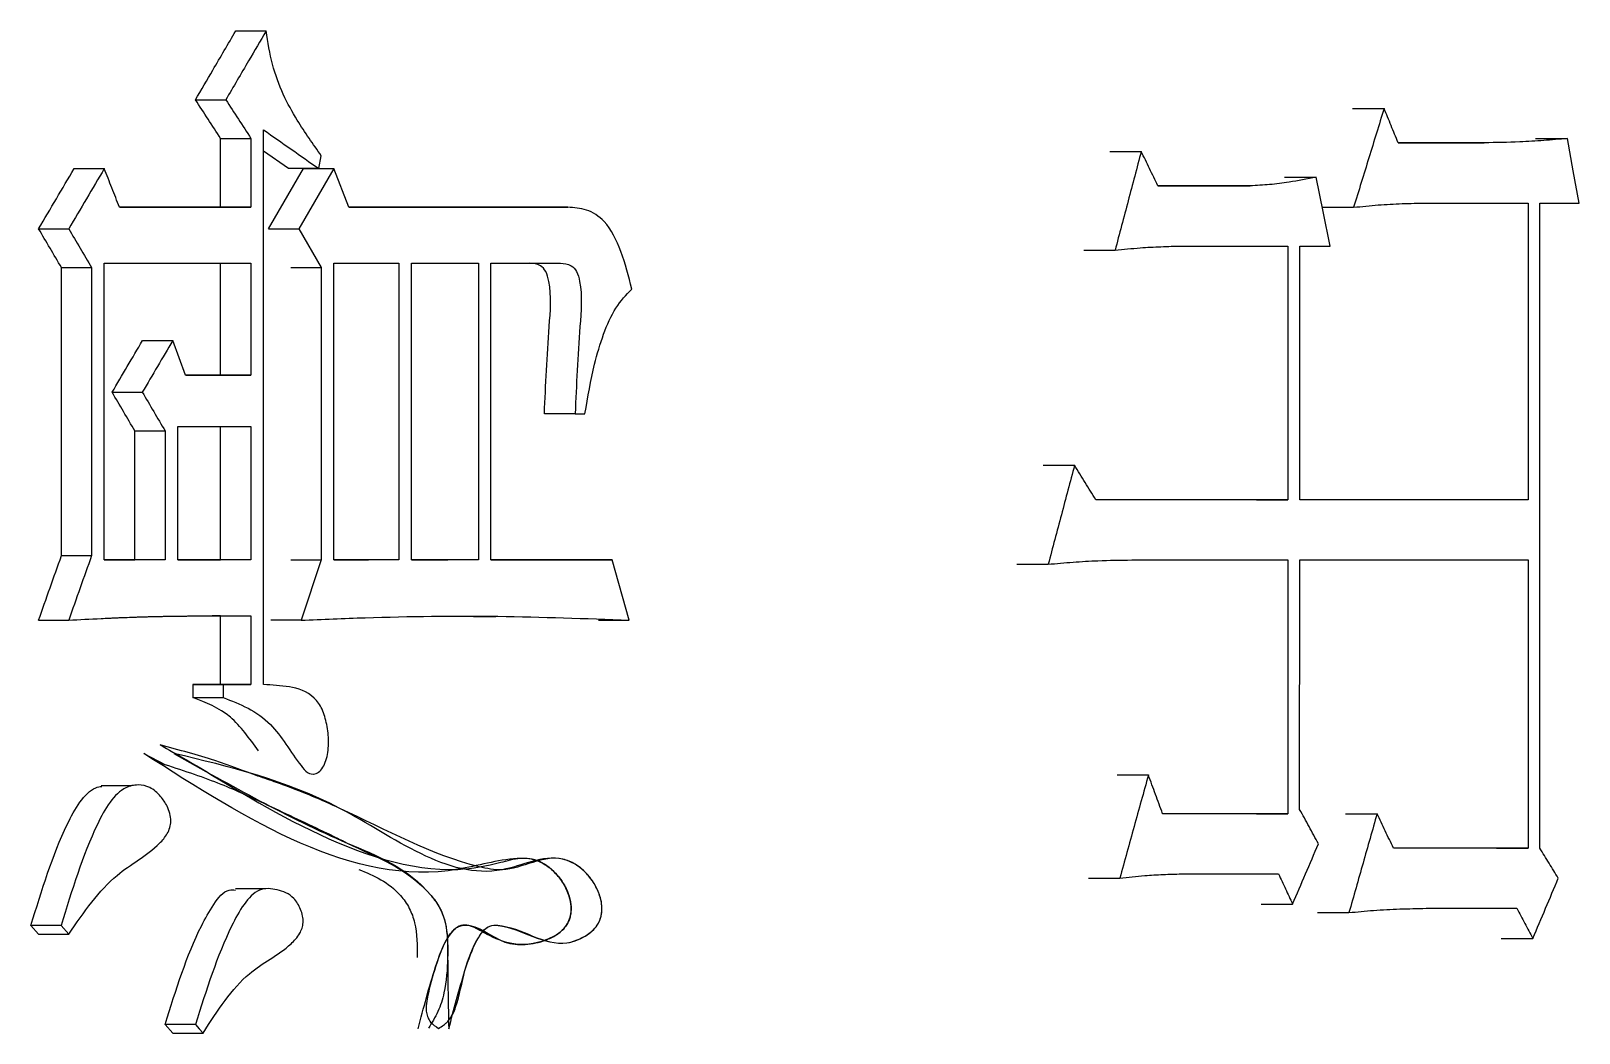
# Model space of a CAD drawing. Header units: millimetres. Extents: x 2404 to 4548, y 1024 to 2541.
# Drawn here: x 3328.425 to 3332.318, y 1245.486 to 1248.007 of the extents above; entities that cross this region are included whole.
import ezdxf

# ---------------------------------------------------------------- set-up
doc = ezdxf.new("R2010")
doc.units = ezdxf.units.MM

msp = doc.modelspace()

# ---------------------------------------------------------------- linework, layer by layer
at = {"color": 7, "linetype": 'Continuous', "lineweight": 25}
for p, q in [((3328.9395, 1248.0067), (3329.0159, 1248.0067)), ((3328.8383, 1247.8336), (3328.9145, 1247.8336)), ((3331.7481, 1247.812), (3331.8276, 1247.812)), ((3329.0095, 1246.3625), (3329.0095, 1247.7579)), ((3328.9016, 1247.7363), (3328.9778, 1247.7363)), ((3328.9016, 1247.5632), (3328.9016, 1247.7363)), ((3328.9778, 1247.7363), (3328.9778, 1247.5632)), ((3332.0795, 1247.7255), (3331.8629, 1247.7255)), ((3331.8629, 1247.7255), (3331.9992, 1247.7255)), ((3331.9997, 1247.7255), (3332.0795, 1247.7255)), ((3332.2088, 1247.7363), (3332.2889, 1247.7363)), ((3329.072, 1247.6605), (3329.0095, 1247.7044)), ((3329.1485, 1247.6605), (3329.1548, 1247.693)), ((3331.1381, 1247.7038), (3331.2169, 1247.7038)), ((3328.5332, 1247.6605), (3328.6089, 1247.6605)), ((3329.0216, 1247.5091), (3329.1098, 1247.6605)), ((3329.1485, 1247.6605), (3329.072, 1247.6605)), ((3329.1863, 1247.6605), (3329.098, 1247.5091)), ((3329.1098, 1247.6605), (3329.1863, 1247.6605)), ((3329.2241, 1247.5632), (3329.1863, 1247.6605)), ((3331.5774, 1247.6389), (3331.6567, 1247.6389)), ((3331.4909, 1247.6173), (3331.2587, 1247.6173)), ((3331.2587, 1247.6173), (3331.4114, 1247.6173)), ((3331.4118, 1247.6173), (3331.4909, 1247.6173)), ((3328.9778, 1247.5632), (3328.6472, 1247.5632)), ((3328.6472, 1247.5632), (3328.9016, 1247.5632)), ((3328.9016, 1247.5632), (3328.9778, 1247.5632)), ((3329.7744, 1247.5632), (3329.2241, 1247.5632)), ((3329.2241, 1247.5632), (3329.6971, 1247.5632)), ((3329.6973, 1247.5632), (3329.7744, 1247.5632)), ((3331.6722, 1247.5632), (3331.7511, 1247.5632)), ((3331.9333, 1247.574), (3332.1902, 1247.574)), ((3332.1902, 1247.574), (3332.1902, 1246.8276)), ((3332.2193, 1247.574), (3332.3179, 1247.574)), ((3328.4437, 1247.5091), (3328.5194, 1247.5091)), ((3329.0216, 1247.5091), (3329.098, 1247.5091)), ((3329.098, 1247.5091), (3329.1548, 1247.4117)), ((3331.0723, 1247.455), (3331.151, 1247.455)), ((3331.3184, 1247.4658), (3331.5858, 1247.4658)), ((3331.5858, 1247.4658), (3331.5858, 1246.8276)), ((3331.6154, 1247.4658), (3331.6922, 1247.4658)), ((3331.6154, 1246.8276), (3331.6154, 1247.4658)), ((3328.5012, 1247.4117), (3328.577, 1247.4117)), ((3328.5012, 1246.687), (3328.5012, 1247.4117)), ((3328.577, 1247.4117), (3328.577, 1246.687)), ((3328.6089, 1247.4225), (3328.9778, 1247.4226)), ((3328.6089, 1246.6762), (3328.6089, 1247.4225)), ((3328.9016, 1247.1413), (3328.9016, 1247.4226)), ((3328.9778, 1247.4226), (3328.9778, 1247.1413)), ((3329.0783, 1247.4117), (3329.1548, 1247.4117)), ((3329.1548, 1247.4117), (3329.1548, 1246.6762)), ((3329.1863, 1246.6762), (3329.1863, 1247.4226)), ((3329.1863, 1247.4226), (3329.3498, 1247.4226)), ((3329.3498, 1247.4226), (3329.3498, 1246.6762)), ((3329.3812, 1246.6762), (3329.3812, 1247.4226)), ((3329.3812, 1247.4226), (3329.5502, 1247.4226)), ((3329.5502, 1247.4226), (3329.5502, 1246.6762)), ((3329.5814, 1247.4226), (3329.7558, 1247.4226)), ((3329.5814, 1246.6762), (3329.5814, 1247.4226)), ((3329.6788, 1247.4226), (3329.7561, 1247.4226)), ((3328.7051, 1247.2278), (3328.7811, 1247.2278)), ((3328.9778, 1247.1413), (3328.8129, 1247.1413)), ((3328.8129, 1247.1413), (3328.9016, 1247.1413)), ((3328.9016, 1247.1413), (3328.9778, 1247.1413)), ((3328.6287, 1247.098), (3328.7046, 1247.098)), ((3328.7938, 1246.6762), (3328.7938, 1247.0115)), ((3328.7938, 1247.0115), (3328.9778, 1247.0115)), ((3328.9016, 1246.6762), (3328.9016, 1247.0115)), ((3328.9778, 1247.0115), (3328.9778, 1246.6762)), ((3329.7931, 1247.044), (3329.7159, 1247.044)), ((3329.7931, 1247.044), (3329.8179, 1247.044)), ((3328.686, 1247.0007), (3328.762, 1247.0007)), ((3328.686, 1246.6762), (3328.686, 1247.0007)), ((3328.762, 1247.0007), (3328.762, 1246.6762)), ((3330.9704, 1246.9142), (3331.049, 1246.9142)), ((3331.5858, 1246.8276), (3331.103, 1246.8276)), ((3331.5065, 1246.8276), (3331.5858, 1246.8276)), ((3332.1902, 1246.8276), (3331.6154, 1246.8276)), ((3332.1902, 1246.8276), (3332.1102, 1246.8276)), ((3328.5012, 1246.687), (3328.577, 1246.687)), ((3328.762, 1246.6762), (3328.6089, 1246.6762)), ((3328.6089, 1246.6762), (3328.686, 1246.6762)), ((3328.762, 1246.6762), (3328.686, 1246.6762)), ((3328.9778, 1246.6762), (3328.7938, 1246.6762)), ((3328.7938, 1246.6762), (3328.9016, 1246.6762)), ((3328.9778, 1246.6762), (3328.9016, 1246.6762)), ((3329.0783, 1246.6762), (3329.1548, 1246.6762)), ((3329.1548, 1246.6762), (3329.1043, 1246.5247)), ((3329.3498, 1246.6762), (3329.1863, 1246.6762)), ((3329.1863, 1246.6762), (3329.2731, 1246.6762)), ((3329.3498, 1246.6762), (3329.2731, 1246.6762)), ((3329.5502, 1246.6762), (3329.3812, 1246.6762)), ((3329.3812, 1246.6762), (3329.4732, 1246.6762)), ((3329.5502, 1246.6762), (3329.4733, 1246.6762)), ((3329.8861, 1246.6762), (3329.5814, 1246.6762)), ((3329.5814, 1246.6762), (3329.8086, 1246.6762)), ((3329.8088, 1246.6762), (3329.8861, 1246.6762)), ((3329.9294, 1246.5247), (3329.8861, 1246.6762)), ((3330.9043, 1246.6654), (3330.9829, 1246.6654)), ((3331.1929, 1246.6762), (3331.5858, 1246.6762)), ((3331.5858, 1246.6762), (3331.5858, 1246.038)), ((3331.6153, 1246.0488), (3331.6154, 1246.6762)), ((3331.6154, 1246.6762), (3332.1902, 1246.6762)), ((3332.1902, 1246.6762), (3332.1902, 1245.9514)), ((3328.4437, 1246.5247), (3328.5194, 1246.5247)), ((3328.9016, 1246.5355), (3328.8806, 1246.5355)), ((3328.9016, 1246.3625), (3328.9016, 1246.5355)), ((3328.9778, 1246.5355), (3328.9778, 1246.3625)), ((3329.1043, 1246.5247), (3329.0279, 1246.5247)), ((3329.5379, 1246.5338), (3329.5933, 1246.5342)), ((3329.8521, 1246.5247), (3329.9294, 1246.5247)), ((3328.9081, 1246.3625), (3328.8319, 1246.3625)), ((3328.8319, 1246.3625), (3328.9016, 1246.3625)), ((3328.8319, 1246.3625), (3328.8319, 1246.33)), ((3328.9016, 1246.3625), (3328.9778, 1246.3625)), ((3328.9081, 1246.3625), (3328.9081, 1246.33)), ((3328.9778, 1246.3625), (3328.9081, 1246.3625)), ((3328.8319, 1246.33), (3328.9081, 1246.33)), ((3328.7082, 1246.1894), (3328.7631, 1246.1609)), ((3329.1344, 1246.1372), (3329.1349, 1246.1372)), ((3331.156, 1246.1353), (3331.2348, 1246.1353)), ((3328.6772, 1246.1082), (3328.6013, 1246.1082)), ((3331.5858, 1246.038), (3331.2706, 1246.038)), ((3331.5065, 1246.038), (3331.5858, 1246.038)), ((3331.7305, 1246.038), (3331.81, 1246.038)), ((3332.1902, 1245.9514), (3331.8511, 1245.9514)), ((3332.1102, 1245.9514), (3332.1902, 1245.9514)), ((3331.3184, 1245.8865), (3331.5621, 1245.8865)), ((3329.015, 1245.8493), (3328.9386, 1245.8493)), ((3331.0842, 1245.8757), (3331.163, 1245.8757)), ((3331.5183, 1245.8108), (3331.5976, 1245.8108)), ((3331.6599, 1245.7892), (3331.7393, 1245.7892)), ((3331.9333, 1245.8), (3332.1611, 1245.8)), ((3328.4437, 1245.7351), (3328.4245, 1245.7567)), ((3328.4437, 1245.7351), (3328.5194, 1245.7351)), ((3328.5002, 1245.7567), (3328.5194, 1245.7351)), ((3332.1218, 1245.7243), (3332.2018, 1245.7243)), ((3328.7812, 1245.4863), (3328.7622, 1245.5079))]:
    msp.add_line(p, q, dxfattribs=at)
at = {"color": 7, "linetype": 'Continuous', "lineweight": 25, "flags": 128}
for points in [[(3332.3179, 1247.574), (3332.3034, 1247.6552), (3332.2889, 1247.7363)], [(3331.6922, 1247.4658), (3331.6745, 1247.5524), (3331.6567, 1247.6389)], [(3332.2193, 1245.9514), (3332.2193, 1246.5853), (3332.2193, 1247.574)], [(3328.8129, 1247.1413), (3328.797, 1247.1846), (3328.7811, 1247.2278)], [(3328.5002, 1245.7567), (3328.4721, 1245.7567), (3328.4483, 1245.7567), (3328.4245, 1245.7567)], [(3328.8383, 1245.5079), (3328.8101, 1245.5079), (3328.7861, 1245.5079), (3328.7622, 1245.5079)], [(3328.8383, 1245.5079), (3328.8478, 1245.4971), (3328.8573, 1245.4863)], [(3328.7812, 1245.4863), (3328.8095, 1245.4862), (3328.8334, 1245.4862), (3328.8573, 1245.4863)]]:
    msp.add_lwpolyline(points, dxfattribs=at)
at = {"color": 7, "linetype": 'Continuous', "lineweight": 25}
for points, knots in [([(3328.8383, 1247.8336), (3328.8529, 1247.8586), (3328.8771, 1247.8999), (3328.9108, 1247.9576), (3328.93, 1247.9903), (3328.9395, 1248.0067)], [0, 0, 0, 0, 0.432843, 0.716421, 1, 1, 1, 1]), ([(3329.0158, 1248.0067), (3329.0012, 1247.9817), (3328.9771, 1247.9404), (3328.9433, 1247.8827), (3328.9241, 1247.85), (3328.9145, 1247.8336)], [0, 0, 0, 0, 0.43259, 0.716295, 1, 1, 1, 1]), ([(3329.1548, 1247.693), (3329.1342, 1247.7221), (3329.1002, 1247.7703), (3329.0576, 1247.8461), (3329.0297, 1247.9219), (3329.0205, 1247.9783), (3329.0159, 1248.0067)], [0, 0, 0, 0, 0.3337806, 0.5521509, 0.7741701, 1, 1, 1, 1]), ([(3328.9016, 1247.7363), (3328.891, 1247.7525), (3328.87, 1247.7849), (3328.8488, 1247.8174), (3328.8383, 1247.8336)], [0, 0, 0, 0, 0.5, 1, 1, 1, 1]), ([(3328.9145, 1247.8336), (3328.925, 1247.8174), (3328.9462, 1247.7849), (3328.9673, 1247.7525), (3328.9778, 1247.7363)], [0, 0, 0, 0, 0.499999, 1, 1, 1, 1]), ([(3331.8276, 1247.812), (3331.8149, 1247.7705), (3331.7894, 1247.6876), (3331.7639, 1247.6047), (3331.7511, 1247.5632)], [0, 0, 0, 0, 0.499999, 1, 1, 1, 1]), ([(3331.8629, 1247.7255), (3331.857, 1247.7399), (3331.8453, 1247.7687), (3331.8335, 1247.7976), (3331.8276, 1247.812)], [0, 0, 0, 0, 0.5000008, 1, 1, 1, 1]), ([(3329.0095, 1247.7579), (3329.0327, 1247.7417), (3329.0791, 1247.7092), (3329.1254, 1247.6768), (3329.1485, 1247.6605)], [0, 0, 0, 0, 0.5, 1, 1, 1, 1]), ([(3332.2889, 1247.7363), (3332.269, 1247.7345), (3332.229, 1247.7308), (3332.1592, 1247.7267), (3332.1093, 1247.7259), (3332.0795, 1247.7255)], [0, 0, 0, 0, 0.2871523, 0.5743157, 1, 1, 1, 1]), ([(3331.2169, 1247.7038), (3331.2059, 1247.6624), (3331.184, 1247.5794), (3331.162, 1247.4965), (3331.151, 1247.455)], [0, 0, 0, 0, 0.499999, 1, 1, 1, 1]), ([(3331.2587, 1247.6173), (3331.2517, 1247.6317), (3331.2378, 1247.6606), (3331.2238, 1247.6894), (3331.2169, 1247.7038)], [0, 0, 0, 0, 0.500001, 1, 1, 1, 1]), ([(3328.4437, 1247.5091), (3328.4587, 1247.5343), (3328.4885, 1247.5848), (3328.5183, 1247.6353), (3328.5332, 1247.6605)], [0, 0, 0, 0, 0.499999, 1, 1, 1, 1]), ([(3328.6089, 1247.6605), (3328.594, 1247.6353), (3328.5642, 1247.5848), (3328.5343, 1247.5343), (3328.5194, 1247.5091)], [0, 0, 0, 0, 0.499999, 1, 1, 1, 1]), ([(3328.6472, 1247.5632), (3328.6409, 1247.5794), (3328.6281, 1247.6119), (3328.6153, 1247.6443), (3328.6089, 1247.6605)], [0, 0, 0, 0, 0.499999, 1, 1, 1, 1]), ([(3331.6567, 1247.6389), (3331.634, 1247.6344), (3331.5952, 1247.6267), (3331.5398, 1247.6197), (3331.5072, 1247.6181), (3331.4909, 1247.6173)], [0, 0, 0, 0, 0.413286, 0.706431, 1, 1, 1, 1]), ([(3329.9356, 1247.3576), (3329.9275, 1247.3897), (3329.9115, 1247.4527), (3329.8735, 1247.5289), (3329.8224, 1247.5603), (3329.7904, 1247.5622), (3329.7744, 1247.5632)], [0, 0, 0, 0, 0.291832, 0.574338, 0.788145, 1, 1, 1, 1]), ([(3331.7511, 1247.5632), (3331.7717, 1247.5653), (3331.8124, 1247.5695), (3331.8731, 1247.5726), (3331.9132, 1247.5736), (3331.9333, 1247.574)], [0, 0, 0, 0, 0.338229, 0.669059, 1, 1, 1, 1]), ([(3328.5012, 1247.4117), (3328.4917, 1247.428), (3328.4725, 1247.4604), (3328.4533, 1247.4929), (3328.4437, 1247.5091)], [0, 0, 0, 0, 0.5, 1, 1, 1, 1]), ([(3328.5194, 1247.5091), (3328.529, 1247.4929), (3328.5482, 1247.4604), (3328.5674, 1247.428), (3328.577, 1247.4117)], [0, 0, 0, 0, 0.499998, 1, 1, 1, 1]), ([(3331.151, 1247.455), (3331.1721, 1247.4573), (3331.2105, 1247.4615), (3331.2664, 1247.4643), (3331.301, 1247.4653), (3331.3184, 1247.4658)], [0, 0, 0, 0, 0.37761, 0.688762, 1, 1, 1, 1]), ([(3329.7158, 1247.044), (3329.7191, 1247.1165), (3329.7241, 1247.2265), (3329.735, 1247.3494), (3329.7209, 1247.4027), (3329.7028, 1247.4213), (3329.6879, 1247.4221), (3329.6785, 1247.4226)], [0, 0, 0, 0, 0.510737, 0.775157, 0.838657, 0.898816, 1, 1, 1, 1]), ([(3329.7558, 1247.4226), (3329.7652, 1247.4221), (3329.7802, 1247.4213), (3329.7982, 1247.4027), (3329.8123, 1247.3495), (3329.8014, 1247.2265), (3329.7964, 1247.1165), (3329.7931, 1247.044)], [0, 0, 0, 0, 0.1012919, 0.1614916, 0.2249951, 0.4893613, 1, 1, 1, 1]), ([(3329.8179, 1247.044), (3329.825, 1247.086), (3329.8367, 1247.1551), (3329.8634, 1247.2442), (3329.8929, 1247.313), (3329.9215, 1247.3429), (3329.9356, 1247.3576)], [0, 0, 0, 0, 0.3473143, 0.5697619, 0.7881049, 1, 1, 1, 1]), ([(3328.6287, 1247.098), (3328.6415, 1247.1197), (3328.6669, 1247.1629), (3328.6923, 1247.2062), (3328.7051, 1247.2278)], [0, 0, 0, 0, 0.499999, 1, 1, 1, 1]), ([(3328.7811, 1247.2278), (3328.7683, 1247.2062), (3328.7429, 1247.1629), (3328.7174, 1247.1197), (3328.7046, 1247.098)], [0, 0, 0, 0, 0.499999, 1, 1, 1, 1]), ([(3328.686, 1247.0007), (3328.6765, 1247.0169), (3328.6574, 1247.0494), (3328.6383, 1247.0818), (3328.6287, 1247.098)], [0, 0, 0, 0, 0.5, 1, 1, 1, 1]), ([(3328.7046, 1247.098), (3328.7142, 1247.0818), (3328.7333, 1247.0494), (3328.7524, 1247.0169), (3328.762, 1247.0007)], [0, 0, 0, 0, 0.499998, 1, 1, 1, 1]), ([(3331.049, 1246.9142), (3331.038, 1246.8727), (3331.016, 1246.7898), (3330.9939, 1246.7068), (3330.9829, 1246.6654)], [0, 0, 0, 0, 0.4999994, 1, 1, 1, 1]), ([(3331.103, 1246.8276), (3331.094, 1246.842), (3331.076, 1246.8709), (3331.058, 1246.8997), (3331.049, 1246.9142)], [0, 0, 0, 0, 0.5, 1, 1, 1, 1]), ([(3328.4437, 1246.5247), (3328.4533, 1246.5518), (3328.4725, 1246.6058), (3328.4917, 1246.6599), (3328.5012, 1246.687)], [0, 0, 0, 0, 0.5, 1, 1, 1, 1]), ([(3328.577, 1246.687), (3328.5674, 1246.6599), (3328.5482, 1246.6058), (3328.529, 1246.5518), (3328.5194, 1246.5247)], [0, 0, 0, 0, 0.499999, 1, 1, 1, 1]), ([(3330.9829, 1246.6654), (3331.0037, 1246.6673), (3331.0454, 1246.6711), (3331.1154, 1246.675), (3331.1646, 1246.6758), (3331.1929, 1246.6762)], [0, 0, 0, 0, 0.297265, 0.594541, 1, 1, 1, 1]), ([(3328.5194, 1246.5247), (3328.5466, 1246.5262), (3328.5805, 1246.528), (3328.6178, 1246.5298), (3328.6297, 1246.5303), (3328.6381, 1246.5307), (3328.6466, 1246.5311), (3328.6601, 1246.5316), (3328.6737, 1246.5321), (3328.6872, 1246.5326), (3328.7008, 1246.5331), (3328.7143, 1246.5334), (3328.7312, 1246.5339), (3328.7447, 1246.5342), (3328.7582, 1246.5344), (3328.7718, 1246.5347), (3328.7853, 1246.5349), (3328.7988, 1246.535), (3328.8089, 1246.5352), (3328.8173, 1246.5352), (3328.8258, 1246.5353), (3328.8325, 1246.5354), (3328.841, 1246.5354), (3328.8477, 1246.5355), (3328.8544, 1246.5355), (3328.8612, 1246.5355), (3328.8679, 1246.5355), (3328.8764, 1246.5356), (3328.8831, 1246.5356), (3328.8898, 1246.5356), (3328.8966, 1246.5356), (3328.9033, 1246.5356), (3328.9117, 1246.5356), (3328.9185, 1246.5356), (3328.9252, 1246.5356), (3328.9319, 1246.5356), (3328.9387, 1246.5356), (3328.9471, 1246.5356), (3328.953, 1246.5356), (3328.9588, 1246.5356), (3328.9622, 1246.5356), (3328.9664, 1246.5356), (3328.9698, 1246.5355), (3328.9739, 1246.5355), (3328.9763, 1246.5355), (3328.9778, 1246.5355)], [0, 0, 0, 0, 0.176928, 0.221159, 0.243275, 0.254333, 0.276449, 0.298565, 0.342797, 0.364913, 0.387029, 0.431261, 0.453377, 0.497609, 0.519725, 0.54184, 0.586072, 0.608188, 0.630304, 0.65242, 0.663478, 0.685594, 0.696652, 0.718768, 0.729826, 0.740884, 0.763, 0.774058, 0.796174, 0.807232, 0.818289, 0.840405, 0.851463, 0.873579, 0.884637, 0.895695, 0.917811, 0.928869, 0.950985, 0.956514, 0.967572, 0.973101, 0.984159, 0.989688, 1, 1, 1, 1]), ([(3329.1043, 1246.5247), (3329.158, 1246.527), (3329.3235, 1246.5338), (3329.5992, 1246.5372), (3329.8193, 1246.5289), (3329.9294, 1246.5247)], [0, 0, 0, 0, 0.193449, 0.596574, 1, 1, 1, 1]), ([(3328.9081, 1246.33), (3328.9503, 1246.3137), (3329.0264, 1246.2842), (3329.0819, 1246.1849), (3329.1191, 1246.1396), (3329.1371, 1246.1353), (3329.1513, 1246.144), (3329.1614, 1246.158), (3329.1708, 1246.1827), (3329.1747, 1246.2196), (3329.1694, 1246.2622), (3329.1584, 1246.302), (3329.1277, 1246.3439), (3329.0742, 1246.3595), (3329.031, 1246.3615), (3329.0095, 1246.3625)], [0, 0, 0, 0, 0.231115, 0.416996, 0.453479, 0.487626, 0.51108, 0.53533, 0.560619, 0.61156, 0.663004, 0.713338, 0.761901, 0.881097, 1, 1, 1, 1]), ([(3328.9964, 1246.1959), (3328.9741, 1246.2273), (3328.9269, 1246.2937), (3328.8647, 1246.3175), (3328.8319, 1246.33)], [0, 0, 0, 0, 0.473164, 1, 1, 1, 1]), ([(3328.7491, 1246.2111), (3328.7704, 1246.1993), (3328.9345, 1246.1081), (3329.3043, 1245.8569), (3329.5867, 1245.9094), (3329.6529, 1245.929), (3329.697, 1245.9233), (3329.7325, 1245.9013), (3329.7587, 1245.8724), (3329.7756, 1245.8413), (3329.7826, 1245.8146), (3329.7832, 1245.7956), (3329.7819, 1245.7834), (3329.7789, 1245.7725), (3329.7733, 1245.7598), (3329.7639, 1245.7474), (3329.7488, 1245.7344), (3329.7349, 1245.7266), (3329.7247, 1245.7222), (3329.7213, 1245.7209), (3329.6922, 1245.7098), (3329.6407, 1245.7036), (3329.5795, 1245.7289), (3329.5416, 1245.7524), (3329.5159, 1245.7594), (3329.4954, 1245.7546), (3329.466, 1245.7232), (3329.443, 1245.6586), (3329.4252, 1245.596), (3329.418, 1245.5564), (3329.4186, 1245.5382), (3329.4229, 1245.5247), (3329.4316, 1245.5094), (3329.4423, 1245.5026), (3329.4496, 1245.498)], [0, 0, 0, 0, 0.063403, 0.490083, 0.555845, 0.585953, 0.612335, 0.635418, 0.654818, 0.670315, 0.682341, 0.687426, 0.692125, 0.696624, 0.701068, 0.709996, 0.718666, 0.732514, 0.736768, 0.73811, 0.738909, 0.79149, 0.829877, 0.853354, 0.86561, 0.876875, 0.890063, 0.92862, 0.960137, 0.969562, 0.976521, 0.982326, 0.987997, 1, 1, 1, 1]), ([(3329.4496, 1245.498), (3329.4538, 1245.5005), (3329.4594, 1245.5039), (3329.4672, 1245.5099), (3329.4757, 1245.5188), (3329.486, 1245.5324), (3329.5019, 1245.577), (3329.5131, 1245.6439), (3329.5388, 1245.7115), (3329.5631, 1245.7461), (3329.5802, 1245.7577), (3329.6517, 1245.7579), (3329.7272, 1245.6942), (3329.8094, 1245.724), (3329.8378, 1245.7416), (3329.8528, 1245.7632), (3329.8579, 1245.7773), (3329.8601, 1245.7885), (3329.8607, 1245.8005), (3329.8592, 1245.8179), (3329.8527, 1245.8411), (3329.8388, 1245.8676), (3329.8188, 1245.8923), (3329.7929, 1245.9127), (3329.7228, 1245.9428), (3329.6416, 1245.8859), (3329.4508, 1245.9233), (3329.2732, 1246.0228), (3329.0956, 1246.0976), (3329.0263, 1246.1221), (3328.9687, 1246.1417), (3328.8915, 1246.1727), (3328.7971, 1246.1981), (3328.7491, 1246.2111)], [0, 0, 0, 0, 0.007115, 0.009283, 0.013168, 0.022788, 0.029323, 0.067396, 0.105312, 0.117519, 0.126527, 0.138469, 0.245589, 0.268554, 0.290817, 0.300477, 0.304973, 0.309414, 0.313965, 0.318785, 0.329689, 0.342801, 0.358258, 0.375878, 0.395342, 0.489004, 0.523993, 0.742498, 0.828477, 0.854871, 0.870121, 0.933939, 1, 1, 1, 1]), ([(3329.3984, 1245.4971), (3329.412, 1245.5496), (3329.4323, 1245.6272), (3329.4631, 1245.7137), (3329.4864, 1245.7466), (3329.5029, 1245.7563), (3329.5464, 1245.7629), (3329.5981, 1245.7114), (3329.6682, 1245.707), (3329.712, 1245.7158), (3329.7461, 1245.7316), (3329.7661, 1245.7486), (3329.778, 1245.7684), (3329.783, 1245.7866), (3329.7834, 1245.8067), (3329.7786, 1245.8319), (3329.7662, 1245.861), (3329.7394, 1245.8959), (3329.6988, 1245.9252), (3329.6138, 1245.9275), (3329.2832, 1245.822), (3328.9711, 1246.0214), (3328.7082, 1246.1894)], [0, 0, 0, 0, 0.066326, 0.098069, 0.114802, 0.122366, 0.12991, 0.194026, 0.225577, 0.257771, 0.274923, 0.290948, 0.299033, 0.306308, 0.31368, 0.322028, 0.336671, 0.353914, 0.385654, 0.416675, 0.50855, 1, 1, 1, 1]), ([(3328.7422, 1246.1681), (3328.7924, 1246.1518), (3328.8913, 1246.1197), (3329.0142, 1246.0625), (3329.1161, 1246.0142), (3329.189, 1245.9798), (3329.2838, 1245.9309), (3329.3802, 1245.9003), (3329.4524, 1245.8046), (3329.4674, 1245.7669), (3329.4729, 1245.7224), (3329.4729, 1245.6621), (3329.4685, 1245.5997), (3329.4495, 1245.539), (3329.4327, 1245.5122), (3329.4243, 1245.4987)], [0, 0, 0, 0, 0.127271, 0.250947, 0.419961, 0.470254, 0.498152, 0.744763, 0.775002, 0.804533, 0.835455, 0.868351, 0.930416, 0.965226, 1, 1, 1, 1]), ([(3328.7842, 1246.1894), (3328.9273, 1246.1088), (3329.1416, 1245.9881), (3329.3811, 1245.9002), (3329.4534, 1245.803), (3329.473, 1245.7508), (3329.4719, 1245.6445), (3329.4739, 1245.5562), (3329.4753, 1245.4971)], [0, 0, 0, 0, 0.500155, 0.749433, 0.782567, 0.811815, 0.874052, 1, 1, 1, 1]), ([(3329.4753, 1245.4971), (3329.4881, 1245.5461), (3329.5084, 1245.6232), (3329.5376, 1245.7079), (3329.5611, 1245.7435), (3329.5795, 1245.7582), (3329.6523, 1245.7545), (3329.7314, 1245.6927), (3329.8148, 1245.7258), (3329.842, 1245.7469), (3329.8538, 1245.7658), (3329.8591, 1245.7812), (3329.8612, 1245.7985), (3329.8595, 1245.8172), (3329.8541, 1245.8362), (3329.8441, 1245.8584), (3329.8282, 1245.882), (3329.8006, 1245.9087), (3329.7268, 1245.943), (3329.5205, 1245.8305), (3329.2034, 1246.09), (3328.9243, 1246.1561), (3328.7842, 1246.1894)], [0, 0, 0, 0, 0.062139, 0.097741, 0.110846, 0.121745, 0.134474, 0.241844, 0.272517, 0.28985, 0.296872, 0.303283, 0.310072, 0.317098, 0.324991, 0.334204, 0.348814, 0.364868, 0.393646, 0.487371, 0.742662, 1, 1, 1, 1]), ([(3331.2348, 1246.1353), (3331.2228, 1246.092), (3331.1989, 1246.0055), (3331.175, 1245.919), (3331.163, 1245.8757)], [0, 0, 0, 0, 0.499999, 1, 1, 1, 1]), ([(3331.2706, 1246.038), (3331.2647, 1246.0542), (3331.2527, 1246.0866), (3331.2408, 1246.1191), (3331.2348, 1246.1353)], [0, 0, 0, 0, 0.500001, 1, 1, 1, 1]), ([(3328.4245, 1245.7567), (3328.4515, 1245.8451), (3328.4854, 1245.9562), (3328.5454, 1246.068), (3328.577, 1246.1025), (3328.5977, 1246.1058), (3328.6028, 1246.1067)], [0, 0, 0, 0, 0.631822, 0.79327, 0.948373, 1, 1, 1, 1]), ([(3328.5194, 1245.7351), (3328.5577, 1245.7901), (3328.6256, 1245.8876), (3328.7226, 1245.9342), (3328.7652, 1245.9819), (3328.7743, 1246.0023), (3328.7775, 1246.0203), (3328.7744, 1246.0395), (3328.7656, 1246.0609), (3328.7493, 1246.0852), (3328.7244, 1246.1062), (3328.6936, 1246.1123), (3328.6576, 1246.1047), (3328.6211, 1246.0688), (3328.5613, 1245.9553), (3328.5273, 1245.8447), (3328.5002, 1245.7567)], [0, 0, 0, 0, 0.207529, 0.367372, 0.400835, 0.41667, 0.431354, 0.448141, 0.466694, 0.497248, 0.538464, 0.578549, 0.61996, 0.682145, 0.746849, 1, 1, 1, 1]), ([(3331.6626, 1245.9622), (3331.6548, 1245.9767), (3331.639, 1246.0055), (3331.6232, 1246.0344), (3331.6153, 1246.0488)], [0, 0, 0, 0, 0.499999, 1, 1, 1, 1]), ([(3331.81, 1246.038), (3331.7982, 1245.9965), (3331.7747, 1245.9136), (3331.7511, 1245.8306), (3331.7393, 1245.7892)], [0, 0, 0, 0, 0.499999, 1, 1, 1, 1]), ([(3331.8511, 1245.9514), (3331.8443, 1245.9659), (3331.8306, 1245.9947), (3331.8168, 1246.0235), (3331.81, 1246.038)], [0, 0, 0, 0, 0.500001, 1, 1, 1, 1]), ([(3331.5976, 1245.8108), (3331.6084, 1245.836), (3331.6301, 1245.8865), (3331.6518, 1245.937), (3331.6626, 1245.9622)], [0, 0, 0, 0, 0.499999, 1, 1, 1, 1]), ([(3332.2657, 1245.8757), (3332.258, 1245.8883), (3332.2425, 1245.9136), (3332.227, 1245.9388), (3332.2193, 1245.9514)], [0, 0, 0, 0, 0.4999988, 1, 1, 1, 1]), ([(3329.2491, 1245.8978), (3329.2865, 1245.8822), (3329.3338, 1245.8624), (3329.3765, 1245.8027), (3329.3961, 1245.7506), (3329.3958, 1245.7061), (3329.3956, 1245.6759)], [0, 0, 0, 0, 0.499534, 0.632525, 0.750051, 1, 1, 1, 1]), ([(3331.163, 1245.8757), (3331.1839, 1245.8782), (3331.2202, 1245.8826), (3331.2721, 1245.8852), (3331.3029, 1245.8861), (3331.3184, 1245.8865)], [0, 0, 0, 0, 0.403496, 0.701702, 1, 1, 1, 1]), ([(3331.5621, 1245.8865), (3331.568, 1245.8739), (3331.5798, 1245.8487), (3331.5917, 1245.8234), (3331.5976, 1245.8108)], [0, 0, 0, 0, 0.5, 1, 1, 1, 1]), ([(3328.7622, 1245.5079), (3328.7892, 1245.5947), (3328.8231, 1245.7036), (3328.8822, 1245.8097), (3328.9128, 1245.8483), (3328.9334, 1245.8464), (3328.9386, 1245.8459)], [0, 0, 0, 0, 0.630444, 0.791026, 0.946417, 1, 1, 1, 1]), ([(3328.8573, 1245.4863), (3328.8937, 1245.5425), (3328.958, 1245.6418), (3329.0543, 1245.6843), (3329.0973, 1245.7294), (3329.1066, 1245.7492), (3329.1098, 1245.7645), (3329.1082, 1245.7814), (3329.1011, 1245.8033), (3329.0819, 1245.8346), (3329.0439, 1245.8476), (3328.9978, 1245.8537), (3328.9583, 1245.811), (3328.8994, 1245.702), (3328.8654, 1245.594), (3328.8383, 1245.5079)], [0, 0, 0, 0, 0.207996, 0.367554, 0.405471, 0.419369, 0.432328, 0.447278, 0.463534, 0.497494, 0.558303, 0.619645, 0.682126, 0.746669, 1, 1, 1, 1]), ([(3332.2018, 1245.7243), (3332.2125, 1245.7495), (3332.2338, 1245.8), (3332.2551, 1245.8505), (3332.2657, 1245.8757)], [0, 0, 0, 0, 0.499999, 1, 1, 1, 1]), ([(3331.7393, 1245.7892), (3331.7599, 1245.7912), (3331.8026, 1245.7953), (3331.8672, 1245.7986), (3331.9113, 1245.7995), (3331.9333, 1245.8)], [0, 0, 0, 0, 0.317984, 0.658934, 1, 1, 1, 1]), ([(3332.1611, 1245.8), (3332.1679, 1245.7874), (3332.1815, 1245.7621), (3332.195, 1245.7369), (3332.2018, 1245.7243)], [0, 0, 0, 0, 0.5, 1, 1, 1, 1])]:
    msp.add_open_spline(points, degree=3, knots=knots, dxfattribs=at)

doc.saveas('drawing.dxf')
